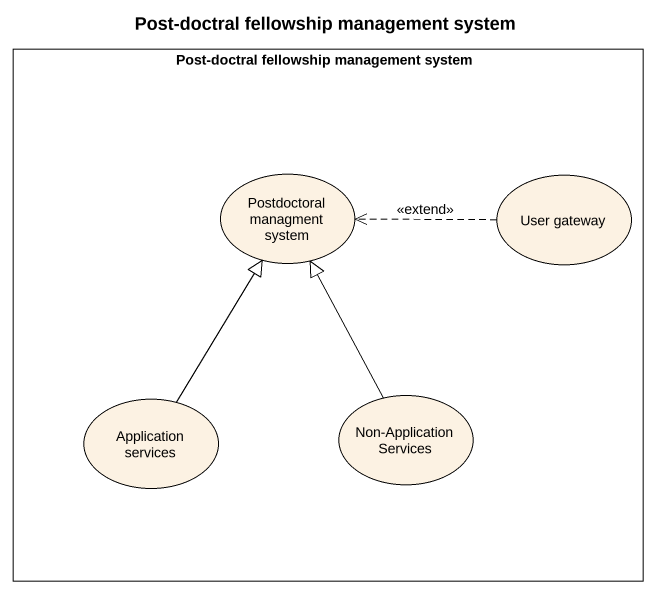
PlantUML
@startuml
title Post-doctral fellowship management system
rectangle "Post-doctral fellowship management system" as Post_doctral_fellowship {
  usecase "Postdoctoral managment system" as Postdoctoral_managment
  usecase "User gateway" as User_gateway
  usecase "Application services" as Application_services
  usecase "Non-Application Services" as Non_Application_Services
}
User_gateway .left.> Postdoctoral_managment : <<extend>>
Application_services -up-|> Postdoctoral_managment
Non_Application_Services -up-|> Postdoctoral_managment
@enduml
